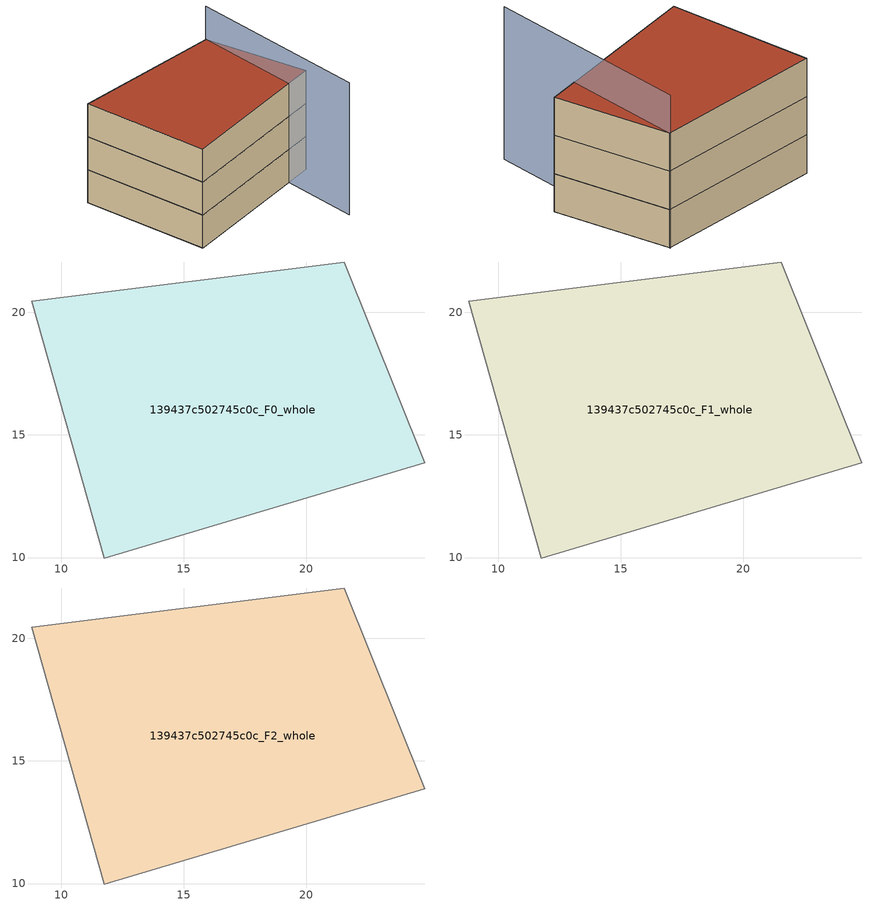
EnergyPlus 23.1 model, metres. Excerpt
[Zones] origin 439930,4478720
139437c502745c0c_F0_whole
 floor ground (EU_floor_Construction): 24.84,13.86 21.54,22.05 8.78,20.46 11.74,9.98 z0
 wall adiabatic (EU_wall_Construction): 21.54,22.05 24.84,13.86 11.74,9.98 8.78,20.46 21.54,22.05 z0:3
139437c502745c0c_F1_whole
 floor to 139437c502745c0c_F0_whole (EU_floor_Construction): 24.83,13.86 21.54,22.05 8.78,20.46 11.74,9.98 z3
 wall adiabatic (EU_wall_Construction): 21.54,22.05 24.84,13.86 11.74,9.98 8.78,20.46 21.54,22.05 z3:6
139437c502745c0c_F2_whole
 floor to 139437c502745c0c_F1_whole (EU_floor_Construction): 24.83,13.86 21.54,22.05 8.78,20.46 11.74,9.98 z6
 wall adiabatic (EU_wall_Construction): 21.54,22.05 24.84,13.86 11.74,9.98 8.78,20.46 21.54,22.05 z6:9
 roof outside (EU_roof_Construction): 21.54,22.05 24.84,13.86 11.74,9.98 8.78,20.46 z9
shading: 23.47,6.78 21.54,22.08 z0:12
[Building]
EU S2 Campaign: North Axis=0; Terrain=City; Solar Distribution=FullExterior
[Site:Location]
Madrid: Latitude=40.5; Longitude=-3.5; Time Zone=1; Elevation=609
[SizingPeriod:WeatherFileDays]
AnnualSizingPeriod: Begin Month=1; Begin Day of Month=1; End Month=12; End Day of Month=31; Day of Week for Start Day=Monday; Use Weather File Daylight Saving Period=No; Use Weather File Rain and Snow Indicators=No
[MATERIAL]
EU_InternalMass_Material: Roughness=MediumRough; Thickness=0.1; Conductivity=1; Density=1800; Specific Heat=900; Thermal Absorptance=0.9; Solar Absorptance=0.7; Visible Absorptance=0.7
[MATERIAL:NOMASS] Roughness=MediumRough; Thermal Absorptance=0.9; Solar Absorptance=0.7; Visible Absorptance=0.7
Name | Thermal Resistance
EU_wall_NoMass | 0.609216
EU_roof_NoMass | 0.513268
EU_floor_NoMass | 0.568163
[CONSTRUCTION]
EU_wall_Construction: EU_wall_NoMass
EU_roof_Construction: EU_roof_NoMass
EU_floor_Construction: EU_floor_NoMass
EU_InternalMass_Construction: EU_InternalMass_Material
[ZONE] Type=1; Multiplier=1; Ceiling Height=autocalculate; Floor Area=autocalculate; Part of Total Floor Area=Yes
Name | Volume
139437c502745c0c_F0_whole | 387.725
139437c502745c0c_F1_whole; 139437c502745c0c_F2_whole | 387.726
[INTERNALMASS] Construction=EU_InternalMass_Construction; Surface Area=129.242
Name | Zone or ZoneList
139437c502745c0c_F0_whole_EU_InternalMass | 139437c502745c0c_F0_whole
139437c502745c0c_F1_whole_EU_InternalMass | 139437c502745c0c_F1_whole
139437c502745c0c_F2_whole_EU_InternalMass | 139437c502745c0c_F2_whole
[OTHEREQUIPMENT] Fuel Type=Electricity; Design Level Calculation Method=Watts/Area; Power per Zone Floor Area=1; Fraction Latent=0; Fraction Radiant=0; Fraction Lost=0; Carbon Dioxide Generation Rate=0; EndUse Subcategory=EU_Step8_InternalGains
Name | Zone or ZoneList or Space or SpaceList | Schedule
EU_Step8_InternalGain_139437c502745c0c_F0_whole_f000 | 139437c502745c0c_F0_whole | EU_Step8_GainSchedule_139437c502745c0c_F0_whole_f000
EU_Step8_InternalGain_139437c502745c0c_F1_whole_f000 | 139437c502745c0c_F1_whole | EU_Step8_GainSchedule_139437c502745c0c_F1_whole_f000
EU_Step8_InternalGain_139437c502745c0c_F2_whole_f000 | 139437c502745c0c_F2_whole | EU_Step8_GainSchedule_139437c502745c0c_F2_whole_f000
[ZONEVENTILATION:DESIGNFLOWRATE] Schedule=EU_AlwaysOn; Design Flow Rate Calculation Method=AirChanges/Hour; Air Changes per Hour=0.752966; Ventilation Type=Natural; Fan Pressure Rise=0; Fan Total Efficiency=1; Constant Term Coefficient=1; Temperature Term Coefficient=0; Velocity Term Coefficient=0; Velocity Squared Term Coefficient=0; Minimum Indoor Temperature=-100; Maximum Indoor Temperature=100; Delta Temperature=-100; Minimum Outdoor Temperature=-100; Maximum Outdoor Temperature=100; Maximum Wind Speed=40
Name | Zone or ZoneList or Space or SpaceList
EU_ConstantAir_139437c502745c0c_F0_whole | 139437c502745c0c_F0_whole
EU_ConstantAir_139437c502745c0c_F1_whole | 139437c502745c0c_F1_whole
EU_ConstantAir_139437c502745c0c_F2_whole | 139437c502745c0c_F2_whole
[HVACTEMPLATE:THERMOSTAT] Constant Heating Setpoint=20; Constant Cooling Setpoint=50
EU_HeatOnly_139437c502745c0c_F0_whole; EU_HeatOnly_139437c502745c0c_F1_whole; EU_HeatOnly_139437c502745c0c_F2_whole
[HVACTEMPLATE:ZONE:IDEALLOADSAIRSYSTEM] System Availability Schedule=EU_AlwaysOn; Maximum Heating Supply Air Temperature=50; Minimum Cooling Supply Air Temperature=13; Maximum Heating Supply Air Humidity Ratio=0.0156; Minimum Cooling Supply Air Humidity Ratio=0.0077; Heating Limit=NoLimit; Cooling Limit=NoLimit; Heating Availability Schedule=EU_AlwaysOn; Cooling Availability Schedule=EU_CoolingOff; Dehumidification Control Type=ConstantSensibleHeatRatio; Cooling Sensible Heat Ratio=0.7; Dehumidification Setpoint=60; Humidification Control Type=None; Humidification Setpoint=30; Outdoor Air Method=None; Outdoor Air Flow Rate per Person=0.00944; Outdoor Air Flow Rate per Zone Floor Area=0; Outdoor Air Flow Rate per Zone=0; Demand Controlled Ventilation Type=None; Outdoor Air Economizer Type=NoEconomizer; Heat Recovery Type=None; Sensible Heat Recovery Effectiveness=0.7; Latent Heat Recovery Effectiveness=0.65
Name | Template Thermostat
139437c502745c0c_F0_whole | EU_HeatOnly_139437c502745c0c_F0_whole
139437c502745c0c_F1_whole | EU_HeatOnly_139437c502745c0c_F1_whole
139437c502745c0c_F2_whole | EU_HeatOnly_139437c502745c0c_F2_whole
[SIZING:ZONE] Zone Cooling Design Supply Air Temperature Input Method=SupplyAirTemperature; Zone Cooling Design Supply Air Temperature=13; Zone Heating Design Supply Air Temperature Input Method=SupplyAirTemperature; Zone Heating Design Supply Air Temperature=50; Zone Cooling Design Supply Air Humidity Ratio=0.008; Zone Heating Design Supply Air Humidity Ratio=0.008; Cooling Design Air Flow Method=DesignDay; Cooling Design Air Flow Rate=0; Cooling Minimum Air Flow per Zone Floor Area=0.000762; Cooling Minimum Air Flow=0; Cooling Minimum Air Flow Fraction=0.2; Heating Design Air Flow Method=DesignDay; Heating Design Air Flow Rate=0; Heating Maximum Air Flow per Zone Floor Area=0.002032; Heating Maximum Air Flow=0.141576; Heating Maximum Air Flow Fraction=0.3; Account for Dedicated Outdoor Air System=No; Dedicated Outdoor Air System Control Strategy=NeutralSupplyAir; Dedicated Outdoor Air Low Setpoint Temperature for Design=autosize; Dedicated Outdoor Air High Setpoint Temperature for Design=autosize; Zone Load Sizing Method=Sensible Load Only No Latent Load; Zone Latent Cooling Design Supply Air Humidity Ratio Input Method=HumidityRatioDifference; Zone Cooling Design Supply Air Humidity Ratio Difference=0.005; Zone Latent Heating Design Supply Air Humidity Ratio Input Method=HumidityRatioDifference; Zone Humidification Design Supply Air Humidity Ratio Difference=0.005
139437c502745c0c_F0_whole; 139437c502745c0c_F1_whole; 139437c502745c0c_F2_whole
[SCHEDULE:CONSTANT]
Name | Hourly Value
EU_AlwaysOn | 1
EU_CoolingOff | 0
[SCHEDULE:FILE] Column Number=1; Rows to Skip at Top=0; Number of Hours of Data=8760; Column Separator=Comma; Interpolate to Timestep=No; Minutes per Item=60; Adjust Schedule for Daylight Savings=Yes
Name | File
EU_Step8_GainSchedule_139437c502745c0c_F0_whole_f000 | ../../schedules/139437c502745c0c/139437c502745c0c_F0_whole_f000_gain.csv
EU_Step8_GainSchedule_139437c502745c0c_F1_whole_f000 | ../../schedules/139437c502745c0c/139437c502745c0c_F1_whole_f000_gain.csv
EU_Step8_GainSchedule_139437c502745c0c_F2_whole_f000 | ../../schedules/139437c502745c0c/139437c502745c0c_F2_whole_f000_gain.csv
